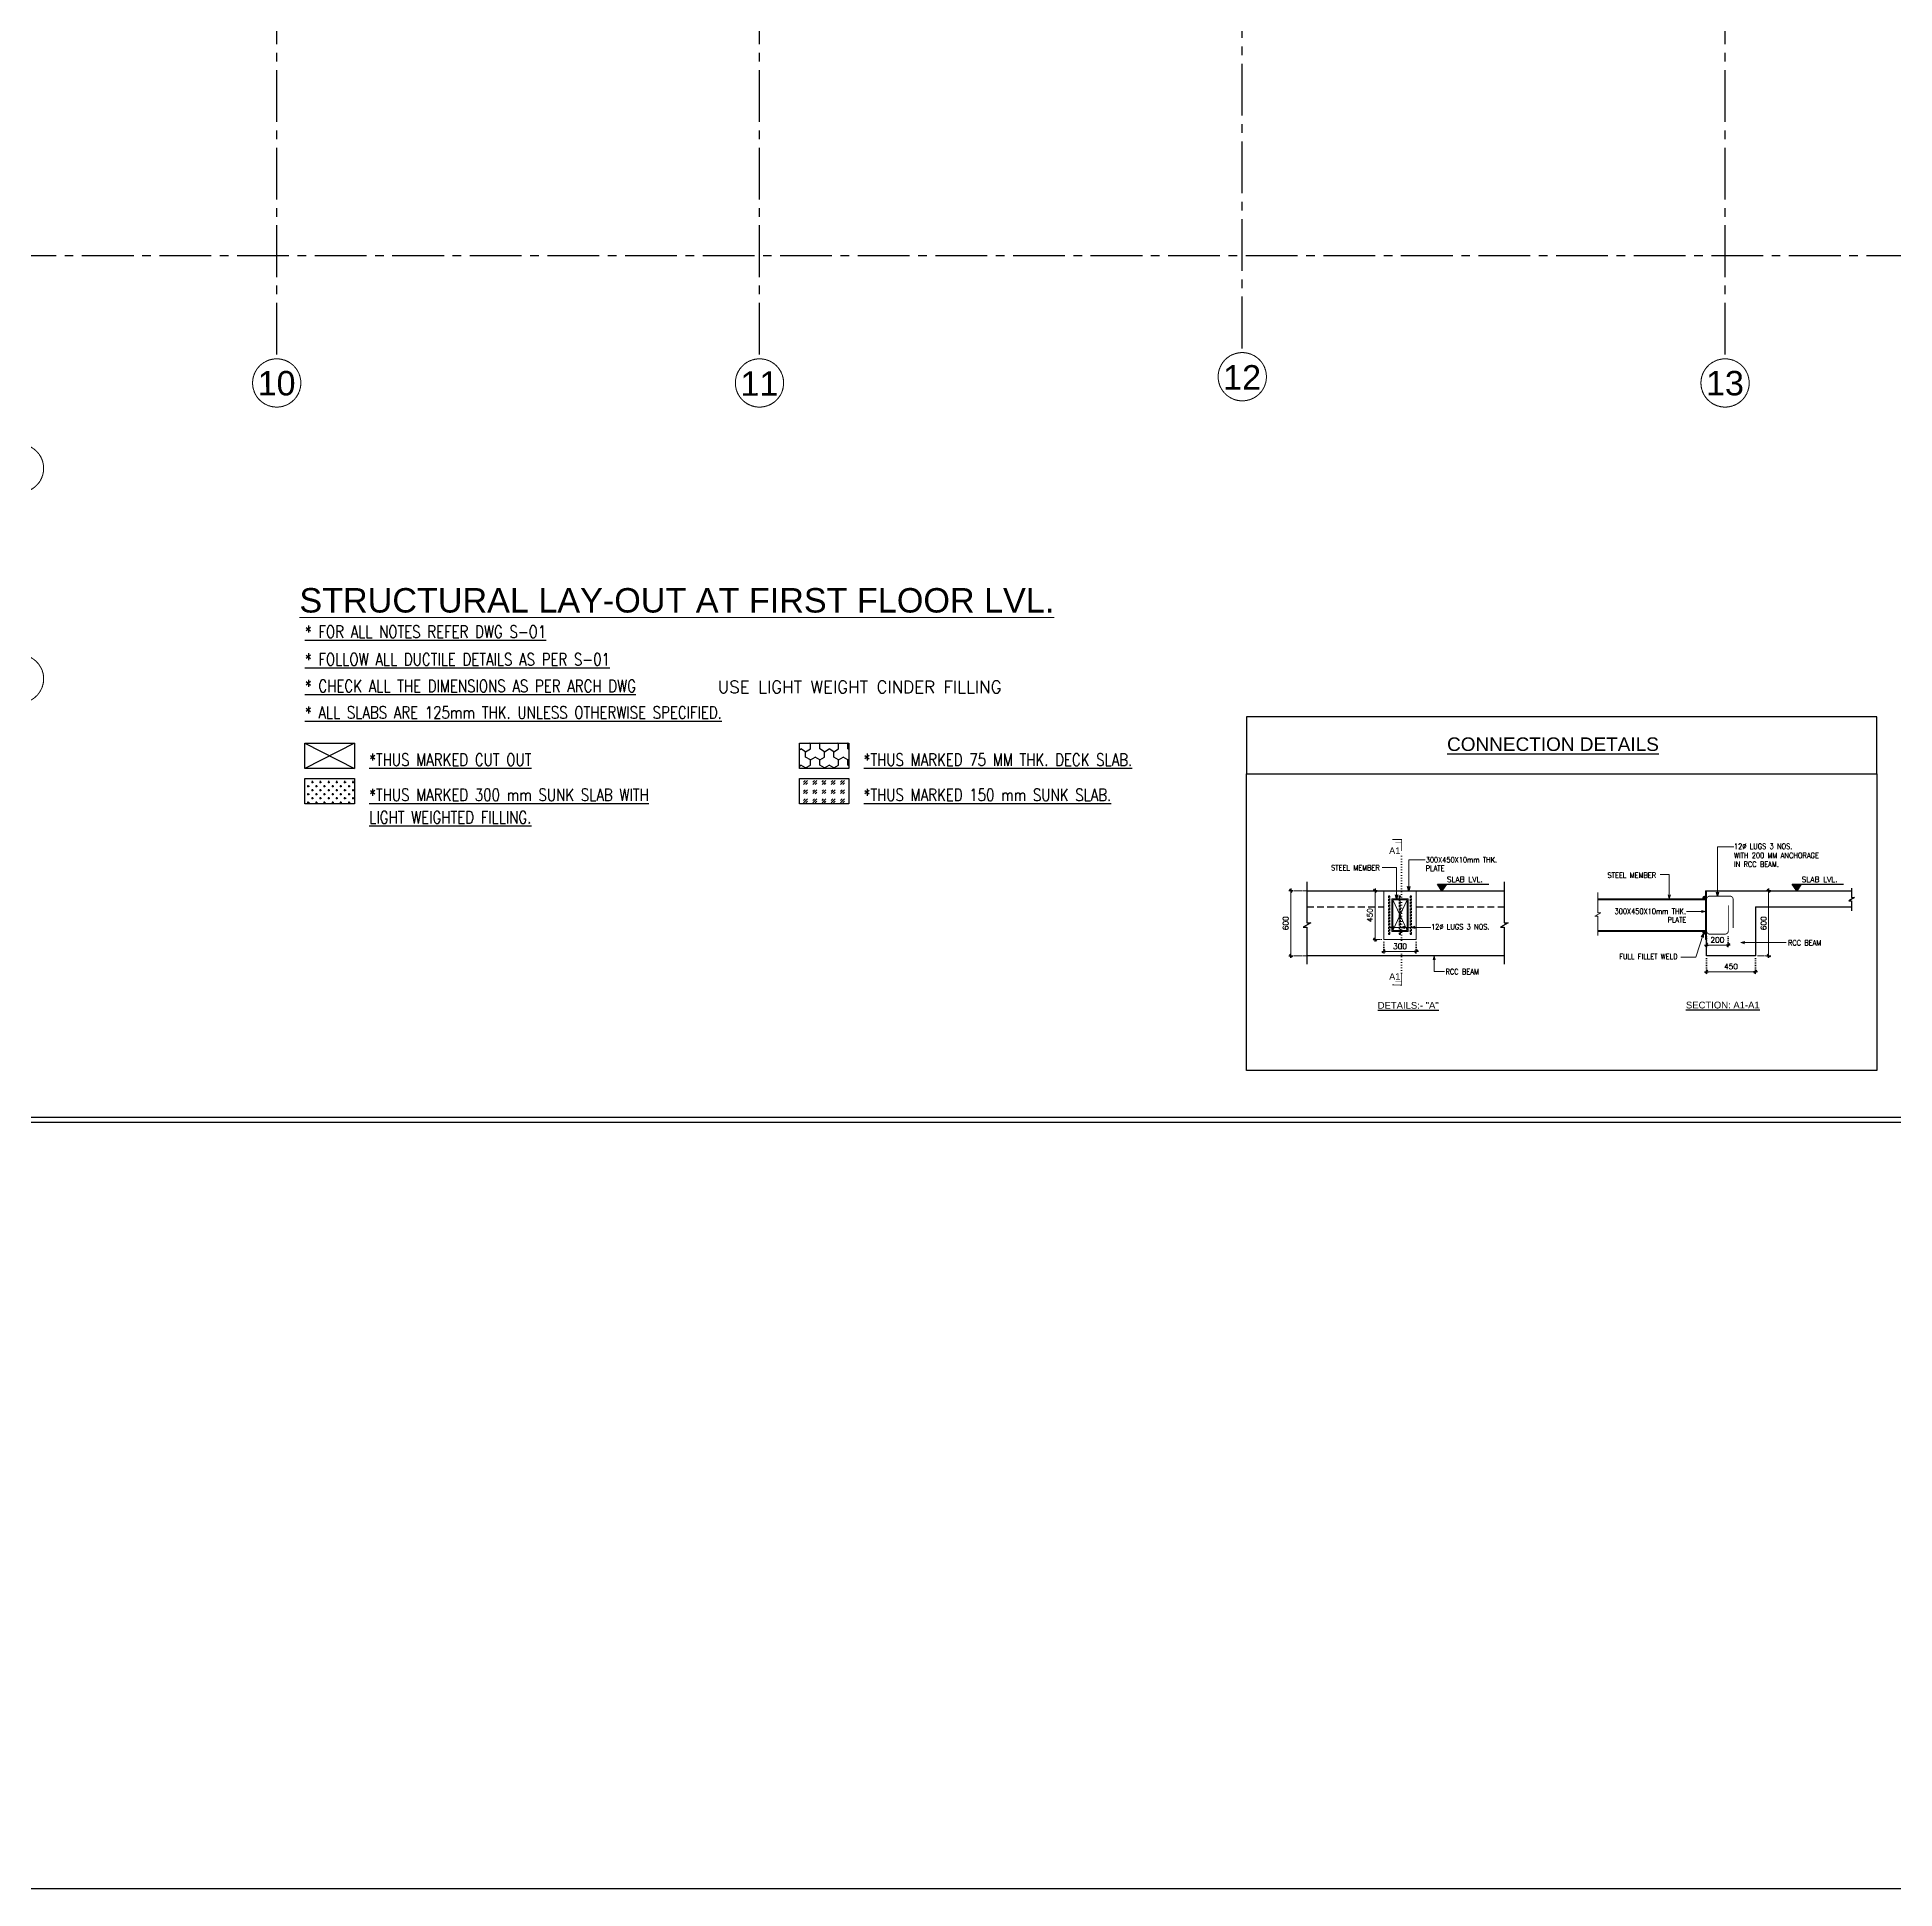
# Model space of a CAD drawing. Header units: millimetres. Extents: x 149548 to 2069915, y -1587483 to -1219800.
# Drawn here: x 1952506 to 1986713, y -1558888 to -1524793 of the extents above; entities that cross this region are included whole.
import ezdxf
from ezdxf.enums import TextEntityAlignment as Align

# ---------------------------------------------------------------- set-up
doc = ezdxf.new("R2010")
doc.units = ezdxf.units.MM
doc.header["$MEASUREMENT"] = 0
doc.header["$PDMODE"] = 98
for name, pattern in [('1', [0]), ('ACAD_ISO02W100', [15, 12, -3]), ('CENTER2', [28.575, 19.05, -3.175, 3.175, -3.175]), ('DOT', [0.25, 0, -0.25]), ('DOT2', [3.175, 0, -3.175]), ('HIDDEN', [0.375, 0.25, -0.125])]:
    doc.linetypes.add(name, pattern=pattern)
for name, color, linetype in [('BEAM-230X600', 150, 'Continuous'), ('DC-DIM', 2, 'Continuous'), ('DC-LEDDER', 2, 'Continuous'), ('DETAIL TEXT', 7, 'Continuous'), ('DIM', 191, 'Continuous'), ('Hatch', 8, 'Continuous'), ('L2', 50, 'Continuous'), ('LUGS', 1, '1'), ('R', 1, 'Continuous'), ('S- Text', 7, 'Continuous'), ('S-R.C.C.', 4, 'Continuous'), ('S-STRU. CUTOUT', 3, 'Continuous'), ('s-tex', 7, 'Continuous'), ('S-TEXT', 7, 'Continuous'), ('WELD', 8, '1')]:
    doc.layers.add(name, color=color, linetype=linetype)
for name, color, linetype, lineweight in [('BRICK WALL_MOFA', 8, 'Continuous', 30), ('CENTER_LINE', 8, 'CENTER2', 25), ('DC-SEC MARK', 213, 'Continuous', 18), ('GRID', 252, 'ACAD_ISO02W100', 9), ('PLATE', 63, 'Continuous', 13), ('steel col.', 11, 'Continuous', 5)]:
    doc.layers.add(name, color=color, linetype=linetype, lineweight=lineweight)
doc.styles.add('1-100', font='arial.ttf', dxfattribs={"height": 400})
doc.styles.add('arial', font='arial.ttf')
doc.styles.add('ROMANS', font='romans.shx')
doc.dimstyles.new('MHH-25', dxfattribs={"dimscale": 25, "dimtxt": 2, "dimasz": 0.5, "dimexe": 1, "dimexo": 1, "dimgap": 0.9, "dimtad": 1, "dimdec": 0, "dimzin": 3, "dimdsep": 46, "dimtxsty": 'ROMANS', "dimblk": '100', "dimcen": 1, "dimdle": 1, "dimclrd": 2, "dimclre": 2, "dimclrt": 7, "dimadec": 0, "dimazin": 1, "dimtfac": 1, "dimtdec": 0, "dimtofl": 0, "dimtmove": 0, "dimatfit": 3, "dimldrblk": 'OPEN30', "dimfxl": 1, "dimtolj": 1, "dimlwd": 15, "dimlwe": 9, "dimarcsym": 0})

# ---------------------------------------------------------------- blocks, each defined once
blk = doc.blocks.new('FIRST FLOOR COLUMNS')
at = {"layer": 'CENTER_LINE', "ltscale": 50}
for p, q in [((47115, -29513), (47115, 16153)), ((29335, -29628), (29335, 16038)), ((38225, -29628), (38225, 16038)), ((56005, -29628), (56005, 16038)), ((68135, -27810), (-4586, -27810))]:
    blk.add_line(p, q, dxfattribs=at)
at = {"layer": 'GRID', "ltscale": 0.3}
for centre in [(29335, -30150), (38225, -30150), (47115, -30035), (56005, -30150), (24599, -31722), (24599, -35598)]:
    blk.add_circle(centre, 444, dxfattribs=at)
at = {"layer": 'GRID', "ltscale": 0.3, "style": '1-100', "oblique": 0}
for s, p in [('10', (28983, -30380)), ('11', (37873, -30387)), ('12', (46763, -30272)), ('13', (55653, -30379))]:
    blk.add_text(s, height=450, rotation=0.0553, dxfattribs=at).set_placement(p)
blk = doc.blocks.new('100')
at = {"layer": 'DIM', "color": 2}
for p, q in [((1.5, 0), (-1.5, 0)), ((1.06, 1.06), (-1.06, -1.06)), ((0, -1.5), (0, 1.5))]:
    blk.add_line(p, q, dxfattribs=at)
blk = doc.blocks.new('*D103')
at = {"layer": 'DC-DIM', "color": 2, "linetype": 'DOT2', "lineweight": 9, "ltscale": 5}
for p, q in [((2015561, -1592395), (2015249, -1592395)), ((2015561, -1592995), (2015249, -1592995))]:
    blk.add_line(p, q, dxfattribs=at)
at = {"layer": 'DC-DIM', "color": 2, "lineweight": 15, "ltscale": 5}
blk.add_line((2015274, -1592982), (2015274, -1592407), dxfattribs=at)
at = {"layer": 'Defpoints', "color": 0}
for p in [(2015274, -1592395), (2015586, -1592395), (2015586, -1592995)]:
    blk.add_point(p, dxfattribs=at)
at = {"layer": 'DC-DIM', "color": 2, "linetype": 'ByBlock', "lineweight": 15, "xscale": 12.5, "yscale": 12.5, "zscale": 12.5}
for p, rotation in [((2015274, -1592395), 90), ((2015274, -1592995), 270)]:
    blk.add_blockref('100', p, dxfattribs=dict(at, rotation=rotation))
at = {"layer": 'DC-DIM', "color": 7, "insert": (2015226, -1592695), "char_height": 50, "attachment_point": 5, "rotation": 90, "style": 'ROMANS'}
blk.add_mtext('\\A1;600', dxfattribs=at)
blk = doc.blocks.new('_Open30')
at = {"color": 0, "linetype": 'ByBlock', "lineweight": -2}
for p, q in [((-1, 0.27), (0, 0)), ((0, 0), (-1, -0.27)), ((0, 0), (-1, 0))]:
    blk.add_line(p, q, dxfattribs=at)
blk = doc.blocks.new('*D104')
at = {"layer": 'DC-DIM', "color": 2, "linetype": 'DOT2', "lineweight": 9, "ltscale": 5}
for p, q in [((2016129, -1592870), (2016129, -1592979)), ((2016429, -1592870), (2016429, -1592979))]:
    blk.add_line(p, q, dxfattribs=at)
at = {"layer": 'DC-DIM', "color": 2, "lineweight": 15, "ltscale": 5}
blk.add_line((2016141, -1592954), (2016416, -1592954), dxfattribs=at)
at = {"layer": 'Defpoints', "color": 0}
for p in [(2016129, -1592845), (2016429, -1592845), (2016429, -1592954)]:
    blk.add_point(p, dxfattribs=at)
at = {"layer": 'DC-DIM', "color": 2, "linetype": 'ByBlock', "lineweight": 15, "xscale": 12.5, "yscale": 12.5, "zscale": 12.5, "rotation": 180}
blk.add_blockref('100', (2016129, -1592954), dxfattribs=at)
at = {"layer": 'DC-DIM', "color": 2, "linetype": 'ByBlock', "lineweight": 15, "xscale": 12.5, "yscale": 12.5, "zscale": 12.5}
blk.add_blockref('100', (2016429, -1592954), dxfattribs=at)
at = {"layer": 'DC-DIM', "color": 7, "insert": (2016279, -1592907), "char_height": 50, "attachment_point": 5, "style": 'ROMANS'}
blk.add_mtext('\\A1;300', dxfattribs=at)
blk = doc.blocks.new('*D105')
at = {"layer": 'DC-DIM', "color": 2, "linetype": 'DOT2', "lineweight": 9, "ltscale": 5}
for p, q in [((2016104, -1592395), (2016024, -1592395)), ((2016104, -1592845), (2016024, -1592845))]:
    blk.add_line(p, q, dxfattribs=at)
at = {"layer": 'DC-DIM', "color": 2, "lineweight": 15, "ltscale": 5}
blk.add_line((2016049, -1592407), (2016049, -1592832), dxfattribs=at)
at = {"layer": 'Defpoints', "color": 0}
for p in [(2016129, -1592395), (2016049, -1592845), (2016129, -1592845)]:
    blk.add_point(p, dxfattribs=at)
at = {"layer": 'DC-DIM', "color": 2, "linetype": 'ByBlock', "lineweight": 15, "xscale": 12.5, "yscale": 12.5, "zscale": 12.5}
for p, rotation in [((2016049, -1592395), 90), ((2016049, -1592845), 270)]:
    blk.add_blockref('100', p, dxfattribs=dict(at, rotation=rotation))
at = {"layer": 'DC-DIM', "color": 7, "insert": (2016001, -1592620), "char_height": 50, "attachment_point": 5, "rotation": 90, "style": 'ROMANS'}
blk.add_mtext('\\A1;450', dxfattribs=at)
blk = doc.blocks.new('SEC MARK')
at = {"layer": 'DC-SEC MARK', "ltscale": 2}
for points, const_width in [([(0, 0), (0, 353), (280, 353)], 21.9), ([(193, 264), (0, 264)], 13)]:
    blk.add_lwpolyline(points, dxfattribs=dict(at, const_width=const_width))
blk = doc.blocks.new('*D106')
at = {"layer": 'DC-DIM', "color": 2, "linetype": 'DOT2', "lineweight": 9, "ltscale": 5}
for p, q in [((2019101, -1593020), (2019101, -1593166)), ((2019551, -1593020), (2019551, -1593166))]:
    blk.add_line(p, q, dxfattribs=at)
at = {"layer": 'DC-DIM', "color": 2, "lineweight": 15, "ltscale": 5}
blk.add_line((2019539, -1593141), (2019114, -1593141), dxfattribs=at)
at = {"layer": 'Defpoints', "color": 0}
for p in [(2019101, -1592995), (2019551, -1592995), (2019101, -1593141)]:
    blk.add_point(p, dxfattribs=at)
at = {"layer": 'DC-DIM', "color": 2, "linetype": 'ByBlock', "lineweight": 15, "xscale": 12.5, "yscale": 12.5, "zscale": 12.5, "rotation": 180}
blk.add_blockref('100', (2019101, -1593141), dxfattribs=at)
at = {"layer": 'DC-DIM', "color": 2, "linetype": 'ByBlock', "lineweight": 15, "xscale": 12.5, "yscale": 12.5, "zscale": 12.5}
blk.add_blockref('100', (2019551, -1593141), dxfattribs=at)
at = {"layer": 'DC-DIM', "color": 7, "insert": (2019326, -1593093), "char_height": 50, "attachment_point": 5, "style": 'ROMANS'}
blk.add_mtext('\\A1;450', dxfattribs=at)
blk = doc.blocks.new('*D107')
at = {"layer": 'DC-DIM', "color": 2, "linetype": 'DOT2', "lineweight": 9, "ltscale": 5}
for p, q in [((2019576, -1592395), (2019698, -1592395)), ((2019576, -1592995), (2019698, -1592995))]:
    blk.add_line(p, q, dxfattribs=at)
at = {"layer": 'DC-DIM', "color": 2, "lineweight": 15, "ltscale": 5}
blk.add_line((2019673, -1592982), (2019673, -1592407), dxfattribs=at)
at = {"layer": 'Defpoints', "color": 0}
for p in [(2019551, -1592395), (2019673, -1592395), (2019551, -1592995)]:
    blk.add_point(p, dxfattribs=at)
at = {"layer": 'DC-DIM', "color": 2, "linetype": 'ByBlock', "lineweight": 15, "xscale": 12.5, "yscale": 12.5, "zscale": 12.5}
for p, rotation in [((2019673, -1592395), 90), ((2019673, -1592995), 270)]:
    blk.add_blockref('100', p, dxfattribs=dict(at, rotation=rotation))
at = {"layer": 'DC-DIM', "color": 7, "insert": (2019626, -1592695), "char_height": 50, "attachment_point": 5, "rotation": 90, "style": 'ROMANS'}
blk.add_mtext('\\A1;600', dxfattribs=at)
blk = doc.blocks.new('*U99')
at = {"layer": 'DC-LEDDER'}
h = blk.add_hatch(color=256, dxfattribs=at)
h.dxf.hatch_style = 1
h.paths.add_polyline_path([(-14, -3), (44, -3), (15, -45)])
blk.add_line((-20, 0), (371, 0), dxfattribs=at)
blk.add_lwpolyline([(50, 0), (15, -50), (-20, 0)], dxfattribs=at)
blk.add_lwpolyline([(-14, -3), (44, -3), (15, -45)], close=True, dxfattribs=at)
blk = doc.blocks.new('*D108')
at = {"layer": 'DC-DIM', "color": 2, "linetype": 'DOT2', "lineweight": 9, "ltscale": 5}
for p, q in [((2019101, -1592820), (2019101, -1592920)), ((2019301, -1592820), (2019301, -1592920))]:
    blk.add_line(p, q, dxfattribs=at)
at = {"layer": 'DC-DIM', "color": 2, "lineweight": 15, "ltscale": 5}
blk.add_line((2019289, -1592895), (2019114, -1592895), dxfattribs=at)
at = {"layer": 'Defpoints', "color": 0}
for p in [(2019101, -1592795), (2019301, -1592795), (2019101, -1592895)]:
    blk.add_point(p, dxfattribs=at)
at = {"layer": 'DC-DIM', "color": 2, "linetype": 'ByBlock', "lineweight": 15, "xscale": 12.5, "yscale": 12.5, "zscale": 12.5, "rotation": 180}
blk.add_blockref('100', (2019101, -1592895), dxfattribs=at)
at = {"layer": 'DC-DIM', "color": 2, "linetype": 'ByBlock', "lineweight": 15, "xscale": 12.5, "yscale": 12.5, "zscale": 12.5}
blk.add_blockref('100', (2019301, -1592895), dxfattribs=at)
at = {"layer": 'DC-DIM', "color": 7, "insert": (2019201, -1592848), "char_height": 50, "attachment_point": 5, "style": 'ROMANS'}
blk.add_mtext('\\A1;200', dxfattribs=at)
blk = doc.blocks.new('CONNECTION DETAILS')
at = {"layer": 'PLATE', "ltscale": 1000}
h = blk.add_hatch(dxfattribs=at)
h.set_pattern_fill('ANSI31', color=8, scale=10, angle=90)
h.set_pattern_definition([(135, (688377.7477, -2635301.224), (-0.8838834765, -0.8838834765), [])])
h.paths.add_polyline_path([(2019101.4, -1592844.9), (2019101.4, -1592394.9), (2019091.4, -1592394.9), (2019091.4, -1592844.9)])
at = {"layer": 'WELD', "ltscale": 1000}
h = blk.add_hatch(color=256, dxfattribs=at)
h.dxf.hatch_style = 1
h.paths.add_polyline_path([(2019091.4, -1592444.9, 0.4142136), (2019066.4, -1592469.9), (2019091.4, -1592469.9)])
h = blk.add_hatch(color=256, dxfattribs=at)
h.dxf.hatch_style = 1
h.paths.add_polyline_path([(2019091.4, -1592769.9), (2019066.4, -1592769.9, 0.4142136), (2019091.4, -1592794.9)])
at = {"color": 8}
for points in [[(2014865.3, -1591319.7), (2020669.9, -1591319.7), (2020669.9, -1590794.8), (2014865.3, -1590794.8)], [(2014865.3, -1591319.7), (2020669.9, -1591319.7), (2020669.9, -1594050.3), (2014865.3, -1594050.3)]]:
    blk.add_lwpolyline(points, close=True, dxfattribs=at)
at = {"layer": 'BEAM-230X600', "color": 8, "linetype": 'HIDDEN', "ltscale": 250}
for p, q in [((2015422.2, -1592544.9), (2016128.5, -1592544.9)), ((2016428.5, -1592544.9), (2017238.6, -1592544.9))]:
    blk.add_line(p, q, dxfattribs=at)
at = {"layer": 'DC-SEC MARK', "linetype": 'DOT', "ltscale": 100}
blk.add_line((2016293.4, -1593155.5), (2016293.4, -1592029.6), dxfattribs=at)
at = {"layer": 'LUGS', "color": 7, "linetype": 'HIDDEN', "ltscale": 75}
for points in [[(2016172.5, -1592794.9), (2016184.5, -1592794.9), (2016184.5, -1592444.9), (2016172.5, -1592444.9)], [(2016272.5, -1592794.9), (2016284.5, -1592794.9), (2016284.5, -1592444.9), (2016272.5, -1592444.9)], [(2016372.5, -1592794.9), (2016384.5, -1592794.9), (2016384.5, -1592444.9), (2016372.5, -1592444.9)]]:
    blk.add_lwpolyline(points, close=True, dxfattribs=at)
at = {"layer": 'LUGS'}
blk.add_lwpolyline([(2019301.4, -1592530.7, 8, 8, 0), (2019301.4, -1592764.9, 8, 8, -0.4142136), (2019271.4, -1592794.9, 8, 8, 0), (2019131.4, -1592794.9, 8, 8, -0.4142136), (2019101.4, -1592764.9, 8, 8, 0), (2019101.4, -1592474.9, 8, 8, -0.4142136), (2019131.4, -1592444.9, 8, 8, 0), (2019315.7, -1592444.9, 8, 8, -0.4142136), (2019345.7, -1592474.9, 8, 8, 0), (2019345.7, -1592738.5, 8, 8, 0)], format="xyseb", dxfattribs=at)
at = {"layer": 'PLATE', "ltscale": 1000}
for points in [[(2016128.5, -1592394.9), (2016428.5, -1592394.9), (2016428.5, -1592844.9), (2016128.5, -1592844.9)], [(2019101.4, -1592844.9), (2019101.4, -1592394.9), (2019091.4, -1592394.9), (2019091.4, -1592844.9)]]:
    blk.add_lwpolyline(points, close=True, dxfattribs=at)
at = {"layer": 'S-R.C.C.', "ltscale": 0.035}
for p, q in [((2015422.2, -1592394.9), (2017238.6, -1592394.9)), ((2019101.4, -1592394.9), (2019551.4, -1592394.9)), ((2019101.4, -1592994.9), (2019101.4, -1592394.9)), ((2019551.4, -1592394.9), (2020436.9, -1592394.9)), ((2019551.4, -1592544.9), (2020436.9, -1592544.9)), ((2019551.4, -1592544.9), (2019551.4, -1592994.9)), ((2017238.6, -1592994.9), (2015422.2, -1592994.9)), ((2019551.4, -1592994.9), (2019101.4, -1592994.9))]:
    blk.add_line(p, q, dxfattribs=at)
for points in [[(2015422.2, -1592314.4), (2015422.2, -1592690.2), (2015458.2, -1592690.2), (2015386.8, -1592730.7), (2015422.2, -1592730.7), (2015422.2, -1593070.5)], [(2017238.6, -1592314.4), (2017238.6, -1592690.2), (2017274.5, -1592690.2), (2017203.2, -1592730.7), (2017238.6, -1592730.7), (2017238.6, -1593070.5)], [(2020436.8, -1592370.8), (2020436.8, -1592458.3), (2020463.4, -1592458.3), (2020409.9, -1592488.7), (2020436.8, -1592488.7), (2020436.8, -1592580.7)]]:
    blk.add_lwpolyline(points, dxfattribs=at)
at = {"layer": 'steel col.'}
for p, q in [((2016211.5, -1592477.9), (2016345.5, -1592761.9)), ((2016345.5, -1592477.9), (2016211.5, -1592761.9)), ((2018101, -1592469.9), (2019091.4, -1592469.9)), ((2018101, -1592477.9), (2019091.4, -1592477.9)), ((2018101, -1592761.9), (2019091.4, -1592761.9)), ((2018101, -1592769.9), (2019091.4, -1592769.9))]:
    blk.add_line(p, q, dxfattribs=at)
for points in [[(2016203.5, -1592469.9), (2016353.5, -1592469.9), (2016353.5, -1592769.9), (2016203.5, -1592769.9)], [(2016211.5, -1592477.9), (2016345.5, -1592477.9), (2016345.5, -1592761.9), (2016211.5, -1592761.9)]]:
    blk.add_lwpolyline(points, close=True, dxfattribs=at)
blk.add_lwpolyline([(2018101, -1592412.7), (2018101, -1592598.9), (2018127.6, -1592598.9), (2018074.1, -1592629.3), (2018101, -1592629.3), (2018101, -1592806.4)], dxfattribs=at)
at = {"layer": 'WELD', "ltscale": 1000}
for p, q in [((2019091.4, -1592469.9), (2019066.4, -1592469.9)), ((2019091.4, -1592469.9), (2019091.4, -1592444.9)), ((2019091.4, -1592769.9), (2019066.4, -1592769.9)), ((2019091.4, -1592769.9), (2019091.4, -1592794.9))]:
    blk.add_line(p, q, dxfattribs=at)
for centre, start, end in [((2019091.4, -1592469.9), 90, 180), ((2019091.4, -1592769.9), 180, 270)]:
    blk.add_arc(centre, 25, start, end, dxfattribs=at)
at = {"layer": 'DC-SEC MARK', "xscale": -0.3, "yscale": 0.3, "zscale": 0.3}
blk.add_blockref('SEC MARK', (2016293.4, -1592029.6), dxfattribs=at)
at = {"layer": 'DC-SEC MARK', "xscale": 0.3, "yscale": 0.3, "zscale": 0.3, "rotation": 179.9999999989645}
blk.add_blockref('SEC MARK', (2016293.4, -1593155.5), dxfattribs=at)
at = {"layer": 'DETAIL TEXT', "xscale": 1.2096, "yscale": 1.2096, "zscale": 1.2096}
for p in [(2016647, -1592334.5), (2019913.2, -1592334.5)]:
    blk.add_blockref('*U99', p, dxfattribs=at)
at = {"layer": 'DC-SEC MARK', "style": 'arial'}
for p in [(2016179, -1592056.8), (2016179, -1593215.3)]:
    blk.add_text('A1', height=60, dxfattribs=at).set_placement(p)
at = {"layer": 's-tex', "color": 6, "style": 'ROMANS'}
for p in [(2016710.8, -1592291.3, 0), (2019977.1, -1592291.3, 0)]:
    blk.add_text('SLAB LVL.', height=50, dxfattribs=at).set_placement(p, align=Align.MIDDLE_LEFT)
at = {"layer": 'S-TEXT', "color": 1, "style": 'arial'}
for s, height, p in [('%%UCONNECTION DETAILS', 125, (2016712.1, -1591108.6, 0)), ('%%UDETAILS:- "A"', 62.5, (2016073.4, -1593481.7, 0)), ('%%USECTION: A1-A1', 62.5, (2018911.4, -1593479))]:
    blk.add_text(s, height=height, dxfattribs=at).set_placement(p)
at = {"layer": 'S-TEXT', "style": 'ROMANS', "width": 0.8}
for s, p in [('12%%C LUGS 3 NOS.', (2019353.9, -1592011.2)), ('STEEL MEMBER', (2015644.8, -1592208.4)), ('300X450X10mm THK.', (2016515.6, -1592135.3)), ('PLATE', (2016515.6, -1592213.9)), ('WITH 200 MM ANCHORAGE', (2019353.9, -1592095.4)), ('IN RCC BEAM.', (2019353.9, -1592176.5)), ('STEEL MEMBER', (2018189.1, -1592276.7)), ('300X450X10mm THK.', (2018254.4, -1592609.7)), ('PLATE', (2018742, -1592688.3)), ('12%%C LUGS 3 NOS.', (2016565, -1592752.1)), ('RCC BEAM', (2019850.8, -1592899.5)), ('FULL FILLET WELD', (2018296.8, -1593025.9)), ('RCC BEAM', (2016698.1, -1593165.6))]:
    blk.add_text(s, height=50, dxfattribs=at).set_placement(p)
at = {"layer": 'DC-DIM', "ltscale": 5}
for base, p1, p2, picture, middle in [((2015273.5, -1592394.9), (2015586.4, -1592994.9), (2015586.4, -1592394.9), '*D103', (2015226, -1592694.9)), ((2016048.6, -1592844.9), (2016128.5, -1592394.9), (2016128.5, -1592844.9), '*D105', (2016001.1, -1592619.9)), ((2019673.1, -1592394.9), (2019551.4, -1592994.9), (2019551.4, -1592394.9), '*D107', (2019625.6, -1592694.9))]:
    dim = blk.add_linear_dim(base=base, p1=p1, p2=p2, angle=90, dimstyle='MHH-25', override={"dimtxsty": 'ROMANS', "dimldrblk": 'Open30'}, dxfattribs=at)
    dim.commit()
    dim.dimension.update_dxf_attribs({"geometry": picture, "text_midpoint": middle})
dim = blk.add_linear_dim(base=(2016428.5, -1592954.5), p1=(2016128.5, -1592844.9), p2=(2016428.5, -1592844.9), dimstyle='MHH-25', override={"dimtxsty": 'ROMANS', "dimldrblk": 'Open30'}, dxfattribs=at)
dim.commit()
dim.dimension.update_dxf_attribs({"geometry": '*D104', "text_midpoint": (2016278.5, -1592954.5), "dimtype": 160})
for base, p1, p2, picture, middle in [((2019101.4, -1592895.3), (2019301.4, -1592794.9), (2019101.4, -1592794.9), '*D108', (2019201.4, -1592847.8)), ((2019101.4, -1593140.9), (2019551.4, -1592994.9), (2019101.4, -1592994.9), '*D106', (2019326.4, -1593093.4))]:
    dim = blk.add_linear_dim(base=base, p1=p1, p2=p2, dimstyle='MHH-25', override={"dimtxsty": 'ROMANS', "dimldrblk": 'Open30'}, dxfattribs=at)
    dim.commit()
    dim.dimension.update_dxf_attribs({"geometry": picture, "text_midpoint": middle})
at = {"layer": 'L2'}
for points, override in [([(2019201.4, -1592444.9), (2019201.4, -1591991.8), (2019350.9, -1591991.8)], {"dimasz": 1.5}), ([(2016247.3, -1592469.9), (2016247.3, -1592182.5), (2016114.6, -1592182.5)], {"dimasz": 1.5}), ([(2016359, -1592394.9), (2016359, -1592109.4), (2016510.7, -1592109.4)], {"dimasz": 1.5}), ([(2018758.4, -1592469.9), (2018758.4, -1592247.2), (2018674.9, -1592247.2)], {"dimscale": 25, "dimtxt": 2, "dimasz": 1.5, "dimgap": 0.9, "dimtad": 1, "dimtxsty": 'ROMANS', "dimclrd": 2, "dimldrblk": 'Open30', "dimfxl": 2, "dimfxlon": 1, "dimlwd": 15}), ([(2019091.4, -1592585.9), (2018917.2, -1592585.9)], {"dimscale": 25, "dimtxt": 2, "dimasz": 1.5, "dimgap": 0.9, "dimtad": 1, "dimtxsty": 'ROMANS', "dimclrd": 2, "dimldrblk": 'Open30', "dimfxl": 2, "dimfxlon": 1, "dimlwd": 15}), ([(2016184.5, -1592732.7), (2016562.1, -1592732.7), (2016551.6, -1592732.7)], {"dimasz": 1.5}), ([(2016284.5, -1592732.7), (2016562.1, -1592732.7), (2016551.6, -1592732.7)], {"dimasz": 1.5}), ([(2016381.9, -1592732.7), (2016562.1, -1592732.7), (2016551.6, -1592732.7)], {"dimasz": 1.5}), ([(2019073.8, -1592787.6), (2019003.7, -1593005.4), (2018865.4, -1593005.4)], {"dimscale": 25, "dimtxt": 2, "dimasz": 1.5, "dimgap": 0.9, "dimtad": 1, "dimtxsty": 'ROMANS', "dimclrd": 2, "dimldrblk": 'Open30', "dimfxl": 2, "dimfxlon": 1, "dimlwd": 15}), ([(2016593.8, -1592994.9), (2016593.8, -1593139.1), (2016688.1, -1593139.1)], {"dimscale": 25, "dimtxt": 2, "dimasz": 1.5, "dimgap": 0.9, "dimtad": 1, "dimtxsty": 'ROMANS', "dimclrd": 2, "dimldrblk": 'Open30', "dimfxl": 2, "dimfxlon": 1, "dimlwd": 15}), ([(2019417.5, -1592873), (2019832.9, -1592873)], {"dimscale": 25, "dimtxt": 2, "dimasz": 1.5, "dimgap": 0.9, "dimtad": 1, "dimtxsty": 'ROMANS', "dimclrd": 2, "dimldrblk": 'Open30', "dimfxl": 2, "dimfxlon": 1, "dimlwd": 15})]:
    blk.add_leader(points, dimstyle='MHH-25', override=override, dxfattribs=at)

msp = doc.modelspace()

# ---------------------------------------------------------------- hatches: boundary and pattern name
at = {"layer": 'Hatch'}
h = msp.add_hatch(dxfattribs=at)
h.set_pattern_fill('DELTA', color=256, scale=50)
h.set_pattern_definition([(30, (0, 0), (7e-08, 300), [100, -200]), (30, (-86.6, 150), (7e-08, 300), [100, -200]), (90, (0, 200), (-259.80762, 150), [100, -200]), (90, (173.2, 200), (-259.80762, 150), [100, -200]), (150, (0, 0), (-259.80762, -150), [100, -200]), (150, (-86.6, 150), (-259.80762, -150), [100, -200])])
h.paths.add_polyline_path([(1967454.73, -1537791.6), (1967454.73, -1538257.94), (1966542.34, -1538257.94), (1966542.34, -1537791.6)])
at = {"layer": 'Hatch', "linetype": 'Continuous'}
h = msp.add_hatch(dxfattribs=at)
h.set_pattern_fill('CROSS', color=256, scale=300)
h.set_pattern_definition([(0, (1061005.58, -668357.9), (75, 75), [37.5, -112.5]), (90, (1061024.33, -668376.65), (-75, 75), [37.5, -112.5])])
h.paths.add_polyline_path([(1958350.17, -1538442.43), (1958350.17, -1538908.77), (1957437.77, -1538908.77), (1957437.77, -1538442.43)])
at = {"layer": 'Hatch'}
h = msp.add_hatch(dxfattribs=at)
h.set_pattern_fill('GOST_GLASS', color=256, scale=20)
h.set_pattern_definition([(45, (-2134.81, 0), (169.7056275, -2e-14), [100, -140]), (45, (-2092.39, 0), (169.7056275, -2e-14), [40, -200]), (45, (-2134.81, 42.43), (169.7056275, -2e-14), [40, -200])])
h.paths.add_polyline_path([(1967454.73, -1538442.43), (1967454.73, -1538908.77), (1966542.34, -1538908.77), (1966542.34, -1538442.43)])

# ---------------------------------------------------------------- linework, layer by layer
at = {"color": 3}
msp.add_lwpolyline([(1700907.35, -1472868.06), (2030257.22, -1472868.06), (2030257.22, -1558887.85), (1700907.35, -1558887.85)], close=True, dxfattribs=at)
at = {"lineweight": -3}
for points in [[(2016147.96, -1482871.1), (2016147.96, -1544778.59), (1918737.73, -1544778.59), (1918737.73, -1482871.1)], [(2016053.68, -1544684.3), (1918832.02, -1544684.3), (1918832.02, -1482965.39), (2016053.68, -1482965.39)]]:
    msp.add_lwpolyline(points, close=True, dxfattribs=at)
at = {"layer": 'R', "color": 1, "linetype": 'Continuous'}
for points in [[(1958350.17, -1537791.6), (1958350.17, -1538257.94), (1957437.77, -1538257.94), (1957437.77, -1537791.6)], [(1967454.73, -1537791.6), (1967454.73, -1538257.94), (1966542.34, -1538257.94), (1966542.34, -1537791.6)], [(1958350.17, -1538442.43), (1958350.17, -1538908.77), (1957437.77, -1538908.77), (1957437.77, -1538442.43)], [(1967454.73, -1538442.43), (1967454.73, -1538908.77), (1966542.34, -1538908.77), (1966542.34, -1538442.43)]]:
    msp.add_lwpolyline(points, close=True, dxfattribs=at)
at = {"layer": 'S-STRU. CUTOUT', "ltscale": 0.5}
for p, q in [((1958350.17, -1537791.6), (1957437.77, -1538257.94)), ((1957437.77, -1537791.6), (1958350.17, -1538257.94))]:
    msp.add_line(p, q, dxfattribs=at)

# ---------------------------------------------------------------- block references
at = {"layer": 'BRICK WALL_MOFA', "color": 251, "xscale": 2, "yscale": 2, "zscale": 2}
msp.add_blockref('CONNECTION DETAILS', (-2054956.23, 1644280.74), dxfattribs=at)
at = {"layer": 'GRID'}
msp.add_blockref('FIRST FLOOR COLUMNS', (1927582.07, -1501010.35), dxfattribs=at)

# ---------------------------------------------------------------- texts
at = {"layer": 'S- Text', "color": 1, "lineweight": 0, "style": 'arial'}
msp.add_text('%%USTRUCTURAL LAY-OUT AT FIRST FLOOR LVL.', height=450, dxfattribs=at).set_placement((1957335.01, -1535162.31), align=Align.MIDDLE_LEFT)
at = {"layer": 'S-TEXT', "style": 'ROMANS', "width": 0.8}
for s, p in [('%%U* FOR ALL NOTES REFER DWG S-O1', (1957437.77, -1535853.9)), ('%%U* FOLLOW ALL DUCTILE DETAILS AS PER S-01', (1957437.77, -1536363.56)), ('%%U* CHECK ALL THE DIMENSIONS AS PER ARCH DWG', (1957437.77, -1536852.96)), ('%%U* ALL SLABS ARE 125mm THK. UNLESS OTHERWISE SPECIFIED.', (1957437.77, -1537340.46)), ('%%U*THUS MARKED CUT OUT', (1958621.2, -1538210.73)), ('%%U*THUS MARKED 75 MM THK. DECK SLAB.', (1967725.76, -1538210.73)), ('%%U*THUS MARKED 300 mm SUNK SLAB WITH', (1958621.2, -1538856.36)), ('%%U*THUS MARKED 150 mm SUNK SLAB.', (1967725.76, -1538856.36)), ('%%ULIGHT WEIGHTED FILLING.', (1958621.2, -1539270.63))]:
    msp.add_text(s, height=225, dxfattribs=at).set_placement(p)
at = {"layer": 'S-TEXT', "insert": (1965038.61, -1536645.31), "char_height": 225, "width": 14894.9297, "attachment_point": 1, "style": 'ROMANS'}
msp.add_mtext('USE LIGHT WEIGHT CINDER FILLING  ', dxfattribs=at)

doc.saveas('drawing.dxf')
